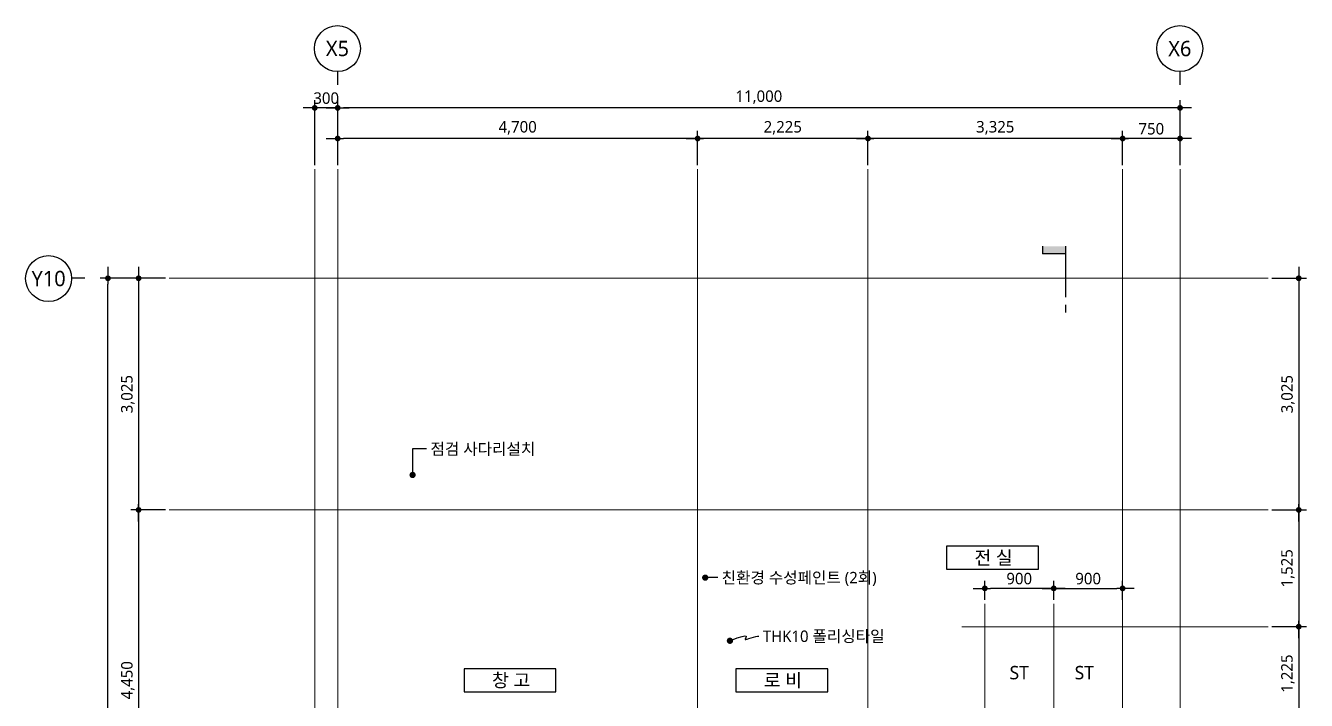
# Model space of a CAD drawing. Header units: millimetres. Extents: x 1424731 to 1631737, y 707248 to 849681.
# Drawn here: x 1568481 to 1585206, y 802181 to 810994 of the extents above; entities that cross this region are included whole.
import ezdxf
from ezdxf.enums import TextEntityAlignment as Align

# ---------------------------------------------------------------- set-up
doc = ezdxf.new("R2010")
doc.units = ezdxf.units.MM
doc.header["$MEASUREMENT"] = 0
doc.linetypes.add('CEN', pattern=[62, 60, -1, 0, -1])
doc.layers.get('0').update_dxf_attribs({"linetype": 'CONTINUOUS'})
for name, color, linetype, lineweight in [('A-AXIS-BUBL', 7, 'CONTINUOUS', 25), ('A-CNTL', 1, 'CEN', 15), ('A-DIMS', 7, 'CONTINUOUS', 25), ('A-MKXS-LEAD', 7, 'CONTINUOUS', 25), ('A-MKXS-MAK1', 3, 'CONTINUOUS', 25), ('A-MKXS-TEXT1', 3, 'CONTINUOUS', 25), ('A-MKXS-TEXT2', 7, 'CONTINUOUS', 25), ('A-MKXX-NAME', 3, 'CONTINUOUS', 25), ('A-MKXX-SYMB', 7, 'CONTINUOUS', 25), ('A-XXXX-TXT2', 3, 'CONTINUOUS', 25)]:
    doc.layers.add(name, color=color, linetype=linetype, lineweight=lineweight)
doc.styles.add('HY울릉도L', font='')
doc.styles.add('돋움체', font='')
doc.styles.add('맑은고딕', font='malgun.ttf')
doc.styles.get('HY울릉도L').set_extended_font_data('HYwulM')
doc.styles.get('돋움체').set_extended_font_data('DotumChe')
doc.dimstyles.new('CDIM', dxfattribs={"dimtxt": 3, "dimasz": 1.5, "dimexe": 2, "dimexo": 1, "dimgap": 1, "dimtad": 1, "dimdec": 0, "dimrnd": 0.5, "dimzin": 0, "dimdsep": 32, "dimlunit": 6, "dimtxsty": 'HY울릉도L', "dimblk1": '_CIDOT', "dimblk2": '_CIDOT', "dimsah": 1, "dimcen": 5.5, "dimclrd": 2, "dimclre": 2, "dimclrt": 7, "dimadec": 0, "dimazin": 0, "dimtfac": 1, "dimtdec": 0, "dimtix": 1, "dimtmove": 2, "dimatfit": 1, "dimldrblk": '_CIDOT', "dimfxl": 1, "dimtolj": 1, "dimtzin": 0, "dimlwd": -1, "dimarcsym": 0})

# ---------------------------------------------------------------- blocks, each defined once
blk = doc.blocks.new('_CIDOT')
at = {"color": 0, "linetype": 'ByBlock'}
blk.add_line((2, 0), (-1, 0), dxfattribs=at)
at = {"color": 0, "linetype": 'ByBlock', "const_width": 0.5}
blk.add_lwpolyline([(-0.25, 0, 1), (0.25, 0, 1)], format="xyb", close=True, dxfattribs=at)
blk = doc.blocks.new('*D143')
at = {"layer": 'A-DIMS', "lineweight": -2, "transparency": 16777216}
for p, q in [((1577256, 809169), (1577256, 809619)), ((1579481, 809169), (1579481, 809619))]:
    blk.add_line(p, q, dxfattribs=at)
at = {"layer": 'A-DIMS', "transparency": 16777216}
blk.add_line((1579406, 809519), (1577331, 809519), dxfattribs=at)
at = {"layer": 'A-DIMS', "transparency": 16777216, "xscale": 75, "yscale": 75, "zscale": 75, "rotation": 180}
blk.add_blockref('_CIDOT', (1577256, 809519), dxfattribs=at)
at = {"layer": 'A-DIMS', "transparency": 16777216, "xscale": 75, "yscale": 75, "zscale": 75}
blk.add_blockref('_CIDOT', (1579481, 809519), dxfattribs=at)
at = {"layer": 'A-DIMS', "color": 3, "transparency": 16777216, "insert": (1578368, 809659), "char_height": 150, "attachment_point": 5, "style": '맑은고딕'}
blk.add_mtext('\\A1;2,225', dxfattribs=at)
blk = doc.blocks.new('*D144')
at = {"layer": 'A-DIMS', "lineweight": -2, "transparency": 16777216}
for p, q in [((1572556, 809169), (1572556, 810019)), ((1583556, 809169), (1583556, 810019))]:
    blk.add_line(p, q, dxfattribs=at)
at = {"layer": 'A-DIMS', "transparency": 16777216}
blk.add_line((1583481, 809919), (1572631, 809919), dxfattribs=at)
at = {"layer": 'A-DIMS', "transparency": 16777216, "xscale": 75, "yscale": 75, "zscale": 75, "rotation": 180}
blk.add_blockref('_CIDOT', (1572556, 809919), dxfattribs=at)
at = {"layer": 'A-DIMS', "transparency": 16777216, "xscale": 75, "yscale": 75, "zscale": 75}
blk.add_blockref('_CIDOT', (1583556, 809919), dxfattribs=at)
at = {"layer": 'A-DIMS', "color": 3, "transparency": 16777216, "insert": (1578056, 810059), "char_height": 150, "attachment_point": 5, "style": '맑은고딕'}
blk.add_mtext('\\A1;11,000', dxfattribs=at)
blk = doc.blocks.new('*D145')
at = {"layer": 'A-DIMS', "lineweight": -2, "transparency": 16777216}
for p, q in [((1582806, 809169), (1582806, 809619)), ((1583556, 809169), (1583556, 809619))]:
    blk.add_line(p, q, dxfattribs=at)
at = {"layer": 'A-DIMS', "transparency": 16777216}
blk.add_line((1583481, 809519), (1582881, 809519), dxfattribs=at)
at = {"layer": 'A-DIMS', "transparency": 16777216, "xscale": 75, "yscale": 75, "zscale": 75, "rotation": 180}
blk.add_blockref('_CIDOT', (1582806, 809519), dxfattribs=at)
at = {"layer": 'A-DIMS', "transparency": 16777216, "xscale": 75, "yscale": 75, "zscale": 75}
blk.add_blockref('_CIDOT', (1583556, 809519), dxfattribs=at)
at = {"layer": 'A-DIMS', "color": 3, "transparency": 16777216, "insert": (1583181, 809646), "char_height": 150, "attachment_point": 5, "style": '맑은고딕'}
blk.add_mtext('\\A1;750', dxfattribs=at)
blk = doc.blocks.new('*D146')
at = {"layer": 'A-DIMS', "lineweight": -2, "transparency": 16777216}
for p, q in [((1572556, 809169), (1572556, 809619)), ((1577256, 809169), (1577256, 809619))]:
    blk.add_line(p, q, dxfattribs=at)
at = {"layer": 'A-DIMS', "transparency": 16777216}
blk.add_line((1577181, 809519), (1572631, 809519), dxfattribs=at)
at = {"layer": 'A-DIMS', "transparency": 16777216, "xscale": 75, "yscale": 75, "zscale": 75, "rotation": 180}
blk.add_blockref('_CIDOT', (1572556, 809519), dxfattribs=at)
at = {"layer": 'A-DIMS', "transparency": 16777216, "xscale": 75, "yscale": 75, "zscale": 75}
blk.add_blockref('_CIDOT', (1577256, 809519), dxfattribs=at)
at = {"layer": 'A-DIMS', "color": 3, "transparency": 16777216, "insert": (1574906, 809659), "char_height": 150, "attachment_point": 5, "style": '맑은고딕'}
blk.add_mtext('\\A1;4,700', dxfattribs=at)
blk = doc.blocks.new('*D147')
at = {"layer": 'A-DIMS', "lineweight": -2, "transparency": 16777216}
for p, q in [((1572256, 809169), (1572256, 810019)), ((1572556, 809169), (1572556, 810019))]:
    blk.add_line(p, q, dxfattribs=at)
at = {"layer": 'A-DIMS', "transparency": 16777216}
for p, q in [((1572181, 809919), (1572106, 809919)), ((1572556, 809919), (1572256, 809919)), ((1572631, 809919), (1572706, 809919))]:
    blk.add_line(p, q, dxfattribs=at)
at = {"layer": 'A-DIMS', "transparency": 16777216, "xscale": 75, "yscale": 75, "zscale": 75}
blk.add_blockref('_CIDOT', (1572256, 809919), dxfattribs=at)
at = {"layer": 'A-DIMS', "transparency": 16777216, "xscale": 75, "yscale": 75, "zscale": 75, "rotation": 180}
blk.add_blockref('_CIDOT', (1572556, 809919), dxfattribs=at)
at = {"layer": 'A-DIMS', "color": 3, "transparency": 16777216, "insert": (1572406, 810046), "char_height": 150, "attachment_point": 5, "style": '맑은고딕'}
blk.add_mtext('\\A1;300', dxfattribs=at)
blk = doc.blocks.new('*D149')
at = {"layer": 'A-DIMS', "lineweight": -2, "transparency": 16777216}
for p, q in [((1570306, 807694), (1569456, 807694)), ((1570306, 794694), (1569456, 794694))]:
    blk.add_line(p, q, dxfattribs=at)
at = {"layer": 'A-DIMS', "transparency": 16777216}
blk.add_line((1569556, 794769), (1569556, 807619), dxfattribs=at)
at = {"layer": 'A-DIMS', "transparency": 16777216, "xscale": 75, "yscale": 75, "zscale": 75}
for p, rotation in [((1569556, 807694), 90), ((1569556, 794694), 270)]:
    blk.add_blockref('_CIDOT', p, dxfattribs=dict(at, rotation=rotation))
at = {"layer": 'A-DIMS', "color": 3, "transparency": 16777216, "insert": (1569415, 801194), "char_height": 150, "attachment_point": 5, "rotation": 90, "style": '맑은고딕'}
blk.add_mtext('\\A1;13,000', dxfattribs=at)
blk = doc.blocks.new('*D152')
at = {"layer": 'A-DIMS', "lineweight": -2, "transparency": 16777216}
for p, q in [((1579481, 809169), (1579481, 809619)), ((1582806, 809169), (1582806, 809619))]:
    blk.add_line(p, q, dxfattribs=at)
at = {"layer": 'A-DIMS', "transparency": 16777216}
blk.add_line((1582731, 809519), (1579556, 809519), dxfattribs=at)
at = {"layer": 'A-DIMS', "transparency": 16777216, "xscale": 75, "yscale": 75, "zscale": 75, "rotation": 180}
blk.add_blockref('_CIDOT', (1579481, 809519), dxfattribs=at)
at = {"layer": 'A-DIMS', "transparency": 16777216, "xscale": 75, "yscale": 75, "zscale": 75}
blk.add_blockref('_CIDOT', (1582806, 809519), dxfattribs=at)
at = {"layer": 'A-DIMS', "color": 3, "transparency": 16777216, "insert": (1581143, 809659), "char_height": 150, "attachment_point": 5, "style": '맑은고딕'}
blk.add_mtext('\\A1;3,325', dxfattribs=at)
blk = doc.blocks.new('*D381')
at = {"layer": 'A-DIMS', "lineweight": -2, "transparency": 16777216}
for p, q in [((1581006, 803494), (1581006, 803744)), ((1581906, 803494), (1581906, 803744))]:
    blk.add_line(p, q, dxfattribs=at)
at = {"layer": 'A-DIMS', "transparency": 16777216}
blk.add_line((1581831, 803644), (1581081, 803644), dxfattribs=at)
at = {"layer": 'A-DIMS', "transparency": 16777216, "xscale": 75, "yscale": 75, "zscale": 75, "rotation": 180}
blk.add_blockref('_CIDOT', (1581006, 803644), dxfattribs=at)
at = {"layer": 'A-DIMS', "transparency": 16777216, "xscale": 75, "yscale": 75, "zscale": 75}
blk.add_blockref('_CIDOT', (1581906, 803644), dxfattribs=at)
at = {"layer": 'A-DIMS', "color": 3, "transparency": 16777216, "insert": (1581456, 803771), "char_height": 150, "attachment_point": 5, "style": '맑은고딕'}
blk.add_mtext('\\A1;900', dxfattribs=at)
blk = doc.blocks.new('*D382')
at = {"layer": 'A-DIMS', "lineweight": -2, "transparency": 16777216}
for p, q in [((1581906, 803494), (1581906, 803744)), ((1582806, 803494), (1582806, 803744))]:
    blk.add_line(p, q, dxfattribs=at)
at = {"layer": 'A-DIMS', "transparency": 16777216}
blk.add_line((1581981, 803644), (1582731, 803644), dxfattribs=at)
at = {"layer": 'A-DIMS', "transparency": 16777216, "xscale": 75, "yscale": 75, "zscale": 75, "rotation": 180}
blk.add_blockref('_CIDOT', (1581906, 803644), dxfattribs=at)
at = {"layer": 'A-DIMS', "transparency": 16777216, "xscale": 75, "yscale": 75, "zscale": 75}
blk.add_blockref('_CIDOT', (1582806, 803644), dxfattribs=at)
at = {"layer": 'A-DIMS', "color": 3, "transparency": 16777216, "insert": (1582356, 803771), "char_height": 150, "attachment_point": 5, "style": '맑은고딕'}
blk.add_mtext('\\A1;900', dxfattribs=at)
blk = doc.blocks.new('*D411')
at = {"layer": 'A-DIMS', "lineweight": -2, "transparency": 16777216}
for p, q in [((1584756, 803144), (1585206, 803144)), ((1584756, 801919), (1585206, 801919))]:
    blk.add_line(p, q, dxfattribs=at)
at = {"layer": 'A-DIMS', "transparency": 16777216}
blk.add_line((1585106, 803069), (1585106, 801994), dxfattribs=at)
at = {"layer": 'A-DIMS', "transparency": 16777216, "xscale": 75, "yscale": 75, "zscale": 75}
for p, rotation in [((1585106, 803144), 90), ((1585106, 801919), 270)]:
    blk.add_blockref('_CIDOT', p, dxfattribs=dict(at, rotation=rotation))
at = {"layer": 'A-DIMS', "color": 3, "transparency": 16777216, "insert": (1584965, 802531), "char_height": 150, "attachment_point": 5, "rotation": 90, "style": '맑은고딕'}
blk.add_mtext('\\A1;1,225', dxfattribs=at)
blk = doc.blocks.new('CORE 3- 단면')
at = {"layer": 'A-MKXS-MAK1'}
for points in [[(9245, 14613), (9245, 14713), (9545, 14713), (9545, 14613)], [(10806, 4095), (10906, 4095), (10906, 3795), (10806, 3795)]]:
    blk.add_hatch(color=256, dxfattribs=at).paths.add_polyline_path(points)
h = blk.add_hatch(color=256, dxfattribs=at)
h.paths.add_polyline_path([(-1180, 4290), (-933, 4042, 0.414214), (-1428, 4042)])
h.paths.add_polyline_path([(-933, 4042), (-685, 3795), (-830, 3795, 0.198912)])
h.paths.add_polyline_path([(-1428, 4042, 0.198912), (-1530, 3795), (-1675, 3795)])
h = blk.add_hatch(color=256, dxfattribs=at)
h.paths.add_polyline_path([(9050, 672), (9297, 919, 0.414214), (9297, 424)])
h.paths.add_polyline_path([(9297, 919), (9545, 1167), (9545, 1022, 0.198912)])
h.paths.add_polyline_path([(9297, 424, 0.198912), (9545, 322), (9545, 177)])
for p, q in [((9245, 14713), (9245, 14613)), ((9545, 14613), (9245, 14613)), ((9545, 14713), (9545, 14050)), ((9545, 13950), (9545, 13850)), ((-1675, 3795), (-1180, 4290)), ((-685, 3795), (-1180, 4290)), ((10906, 4095), (10806, 4095)), ((10806, 3795), (10806, 4095)), ((10906, 3795), (10906, 4095)), ((-207, 3795), (-1675, 3795)), ((-7, 3795), (-107, 3795)), ((10143, 3795), (10043, 3795)), ((10906, 3795), (10243, 3795)), ((9545, 1845), (9545, 1745)), ((9545, 1645), (9545, 177)), ((9545, 1167), (9050, 672)), ((9545, 177), (9050, 672))]:
    blk.add_line(p, q, dxfattribs=at)
for centre in [(-1180, 3795), (9545, 672)]:
    blk.add_circle(centre, 350, dxfattribs=at)
at = {"layer": 'A-MKXS-TEXT2', "style": '돋움체'}
for s, height, p in [('1', 150, (-1184, 3939)), ('A-522', 140, (-1187, 3667))]:
    blk.add_text(s, height=height, dxfattribs=at).set_placement(p, align=Align.MIDDLE)
for s, height, p in [('A-521', 140, (9673, 665)), ('1', 150, (9401, 668))]:
    blk.add_text(s, height=height, rotation=90, dxfattribs=at).set_placement(p, align=Align.MIDDLE)
blk = doc.blocks.new('*D1060')
at = {"layer": 'A-DIMS', "lineweight": -2, "transparency": 16777216}
for p, q in [((1584756, 804669), (1585206, 804669)), ((1584756, 803144), (1585206, 803144))]:
    blk.add_line(p, q, dxfattribs=at)
at = {"layer": 'A-DIMS', "transparency": 16777216}
blk.add_line((1585106, 804594), (1585106, 803219), dxfattribs=at)
at = {"layer": 'A-DIMS', "transparency": 16777216, "xscale": 75, "yscale": 75, "zscale": 75}
for p, rotation in [((1585106, 804669), 90), ((1585106, 803144), 270)]:
    blk.add_blockref('_CIDOT', p, dxfattribs=dict(at, rotation=rotation))
at = {"layer": 'A-DIMS', "color": 3, "transparency": 16777216, "insert": (1584965, 803906), "char_height": 150, "attachment_point": 5, "rotation": 90, "style": '맑은고딕'}
blk.add_mtext('\\A1;1,525', dxfattribs=at)
blk = doc.blocks.new('*D1061')
at = {"layer": 'A-DIMS', "lineweight": -2, "transparency": 16777216}
for p, q in [((1584756, 807694), (1585206, 807694)), ((1584756, 804669), (1585206, 804669))]:
    blk.add_line(p, q, dxfattribs=at)
at = {"layer": 'A-DIMS', "transparency": 16777216}
blk.add_line((1585106, 807619), (1585106, 804744), dxfattribs=at)
at = {"layer": 'A-DIMS', "transparency": 16777216, "xscale": 75, "yscale": 75, "zscale": 75}
for p, rotation in [((1585106, 807694), 90), ((1585106, 804669), 270)]:
    blk.add_blockref('_CIDOT', p, dxfattribs=dict(at, rotation=rotation))
at = {"layer": 'A-DIMS', "color": 3, "transparency": 16777216, "insert": (1584966, 806181), "char_height": 150, "attachment_point": 5, "rotation": 90, "style": '맑은고딕'}
blk.add_mtext('\\A1;3,025', dxfattribs=at)
blk = doc.blocks.new('*D1062')
at = {"layer": 'A-DIMS', "lineweight": -2, "transparency": 16777216}
for p, q in [((1570306, 804669), (1569856, 804669)), ((1570306, 800219), (1569856, 800219))]:
    blk.add_line(p, q, dxfattribs=at)
at = {"layer": 'A-DIMS', "transparency": 16777216}
blk.add_line((1569956, 804594), (1569956, 800294), dxfattribs=at)
at = {"layer": 'A-DIMS', "transparency": 16777216, "xscale": 75, "yscale": 75, "zscale": 75}
for p, rotation in [((1569956, 804669), 90), ((1569956, 800219), 270)]:
    blk.add_blockref('_CIDOT', p, dxfattribs=dict(at, rotation=rotation))
at = {"layer": 'A-DIMS', "color": 3, "transparency": 16777216, "insert": (1569816, 802444), "char_height": 150, "attachment_point": 5, "rotation": 90, "style": '맑은고딕'}
blk.add_mtext('\\A1;4,450', dxfattribs=at)
blk = doc.blocks.new('*D1063')
at = {"layer": 'A-DIMS', "lineweight": -2, "transparency": 16777216}
for p, q in [((1570306, 807694), (1569856, 807694)), ((1570306, 804669), (1569856, 804669))]:
    blk.add_line(p, q, dxfattribs=at)
at = {"layer": 'A-DIMS', "transparency": 16777216}
blk.add_line((1569956, 807619), (1569956, 804744), dxfattribs=at)
at = {"layer": 'A-DIMS', "transparency": 16777216, "xscale": 75, "yscale": 75, "zscale": 75}
for p, rotation in [((1569956, 807694), 90), ((1569956, 804669), 270)]:
    blk.add_blockref('_CIDOT', p, dxfattribs=dict(at, rotation=rotation))
at = {"layer": 'A-DIMS', "color": 3, "transparency": 16777216, "insert": (1569816, 806181), "char_height": 150, "attachment_point": 5, "rotation": 90, "style": '맑은고딕'}
blk.add_mtext('\\A1;3,025', dxfattribs=at)

msp = doc.modelspace()

# ---------------------------------------------------------------- linework, layer by layer
at = {"layer": 'A-AXIS-BUBL', "ltscale": 0.2}
for p, q in [((1572555.7, 810218.7), (1572555.7, 810393.7)), ((1583555.7, 810218.7), (1583555.7, 810393.7)), ((1569255.7, 807693.7), (1569080.7, 807693.7))]:
    msp.add_line(p, q, dxfattribs=at)
for centre in [(1572552.8, 810693.7), (1583552.8, 810693.7), (1568780.7, 807690.7)]:
    msp.add_circle(centre, 300, dxfattribs=at)
at = {"layer": 'A-CNTL'}
for p, q in [((1572255.7, 793093.7), (1572255.7, 809118.7)), ((1572555.7, 793093.7), (1572555.7, 809118.7)), ((1577255.7, 799918.7), (1577255.7, 809118.7)), ((1579480.7, 793093.7), (1579480.7, 809118.7)), ((1582805.7, 793093.7), (1582805.7, 809118.7)), ((1583555.7, 809118.7), (1583555.7, 793093.7)), ((1584705.7, 807693.7), (1570355.7, 807693.7)), ((1584705.7, 804668.7), (1570355.7, 804668.7)), ((1581005.7, 801618.7), (1581005.7, 803443.7)), ((1581905.7, 801618.7), (1581905.7, 803443.7)), ((1580705.7, 803143.7), (1584705.7, 803143.7))]:
    msp.add_line(p, q, dxfattribs=at)
at = {"layer": 'A-MKXS-LEAD'}
for points in [[(1573717.8, 805464.4), (1573534.2, 805464.4), (1573534.2, 805125)], [(1577519.8, 803784.1), (1577355.7, 803784.1), (1577355.7, 803784.1), (1577355.7, 803784.1)], [(1577676.9, 802959.5), (1577774.7, 802996.3), (1577838.4, 803016.2), (1577874.6, 803022.7), (1577890, 803019.2), (1577891.2, 803009.3), (1577884.7, 802996.5), (1577877.1, 802984.3), (1577875.2, 802976.2), (1577883.8, 802974.9), (1577902, 802979.3), (1577926.8, 802987.5), (1577955.7, 802997.6), (1577985.9, 803007.7), (1578014.7, 803015.9), (1578039.4, 803020.2), (1578057.3, 803018.7)]]:
    msp.add_lwpolyline(points, dxfattribs=at)
at = {"layer": 'A-MKXS-LEAD', "const_width": 40}
for points in [[(1573513.5, 805127.1, 1), (1573555, 805123, 1)], [(1577335, 803782, -1), (1577376.5, 803786.2, -1)], [(1577657, 802961.9, 1), (1577698.5, 802957.7, 1)]]:
    msp.add_lwpolyline(points, format="xyb", close=True, dxfattribs=at)
at = {"layer": 'A-MKXX-SYMB'}
for points in [[(1580505.7, 803893.7), (1581705.7, 803893.7), (1581705.7, 804193.7), (1580505.7, 804193.7)], [(1574205.7, 802293.7), (1575405.7, 802293.7), (1575405.7, 802593.7), (1574205.7, 802593.7)], [(1577755.7, 802293.7), (1578955.7, 802293.7), (1578955.7, 802593.7), (1577755.7, 802593.7)]]:
    msp.add_lwpolyline(points, close=True, dxfattribs=at)

# ---------------------------------------------------------------- block references
at = {"layer": 'A-DIMS'}
msp.add_blockref('CORE 3- 단면', (1572513, 793398.7), dxfattribs=at)

# ---------------------------------------------------------------- texts
at = {"layer": 'A-MKXS-TEXT1', "style": '맑은고딕'}
for s, p in [('점검 사다리설치', (1573767.8, 805464.4)), ('친환경 수성페인트 (2회)', (1577569.8, 803784.1)), ('THK10 폴리싱타일', (1578107.3, 803018.7))]:
    msp.add_text(s, height=150, dxfattribs=at).set_placement(p, align=Align.MIDDLE_LEFT)
at = {"layer": 'A-MKXX-NAME', "style": '맑은고딕'}
for s, p in [('전 실', (1581120.3, 804043.7)), ('ST', (1581455.7, 802543.7)), ('ST', (1582305.7, 802543.7)), ('창 고', (1574820.3, 802443.7)), ('로 비', (1578370.3, 802443.7))]:
    msp.add_text(s, height=175, dxfattribs=at).set_placement(p, align=Align.MIDDLE_CENTER)
at = {"layer": 'A-XXXX-TXT2', "ltscale": 0.2, "style": '맑은고딕'}
for s, p in [('X5', (1572552.8, 810693.7)), ('X6', (1583552.8, 810693.7)), ('Y10', (1568780.7, 807690.7))]:
    msp.add_text(s, height=200, dxfattribs=at).set_placement(p, align=Align.MIDDLE)

# ---------------------------------------------------------------- dimensions: what is measured, and where the dimension line sits
at = {"layer": 'A-DIMS'}
for base, p1, p2, angle, picture, middle in [((1572255.7, 809918.7), (1572555.7, 809118.7), (1572255.7, 809118.7), 180, '*D147', (1572405.7, 810046.2)), ((1572555.7, 809918.7), (1583555.7, 809118.7), (1572555.7, 809118.7), 180, '*D144', (1578055.7, 810059.2)), ((1572555.7, 809518.7), (1577255.7, 809118.7), (1572555.7, 809118.7), 180, '*D146', (1574905.7, 809658.8)), ((1577255.7, 809518.7), (1579480.7, 809118.7), (1577255.7, 809118.7), 180, '*D143', (1578368.2, 809658.8)), ((1579480.7, 809518.7), (1582805.7, 809118.7), (1579480.7, 809118.7), 180, '*D152', (1581143.2, 809658.8)), ((1582805.7, 809518.7), (1583555.7, 809118.7), (1582805.7, 809118.7), 180, '*D145', (1583180.7, 809646.2)), ((1569555.7, 807693.7), (1570355.7, 794693.7), (1570355.7, 807693.7), 270, '*D149', (1569415.3, 801193.7)), ((1569955.7, 804668.7), (1570355.7, 807693.7), (1570355.7, 804668.7), 90, '*D1063', (1569815.7, 806181.2)), ((1585105.7, 804668.7), (1584705.7, 807693.7), (1584705.7, 804668.7), 90, '*D1061', (1584965.7, 806181.2)), ((1569955.7, 800218.7), (1570355.7, 804668.7), (1570355.7, 800218.7), 90, '*D1062', (1569815.7, 802443.7)), ((1585105.7, 803143.7), (1584705.7, 804668.7), (1584705.7, 803143.7), 90, '*D1060', (1584965.3, 803906.2)), ((1581005.7, 803643.7), (1581905.7, 803443.7), (1581005.7, 803443.7), 180, '*D381', (1581455.7, 803771.2)), ((1585105.7, 801918.7), (1584705.7, 803143.7), (1584705.7, 801918.7), 90, '*D411', (1584965.3, 802531.2))]:
    dim = msp.add_linear_dim(base=base, p1=p1, p2=p2, angle=angle, dimstyle='CDIM', override={"dimscale": 50, "dimtxsty": '맑은고딕', "dimclrd": 256, "dimclre": 256, "dimclrt": 3}, dxfattribs=at)
    dim.commit()
    dim.dimension.update_dxf_attribs({"geometry": picture, "text_midpoint": middle})
dim = msp.add_linear_dim(base=(1582805.7, 803643.7), p1=(1581905.7, 803443.7), p2=(1582805.7, 803443.7), dimstyle='CDIM', override={"dimscale": 50, "dimtxsty": '맑은고딕', "dimclrd": 256, "dimclre": 256, "dimclrt": 3}, dxfattribs=at)
dim.commit()
dim.dimension.update_dxf_attribs({"geometry": '*D382', "text_midpoint": (1582355.7, 803771.2)})

doc.saveas('drawing.dxf')
